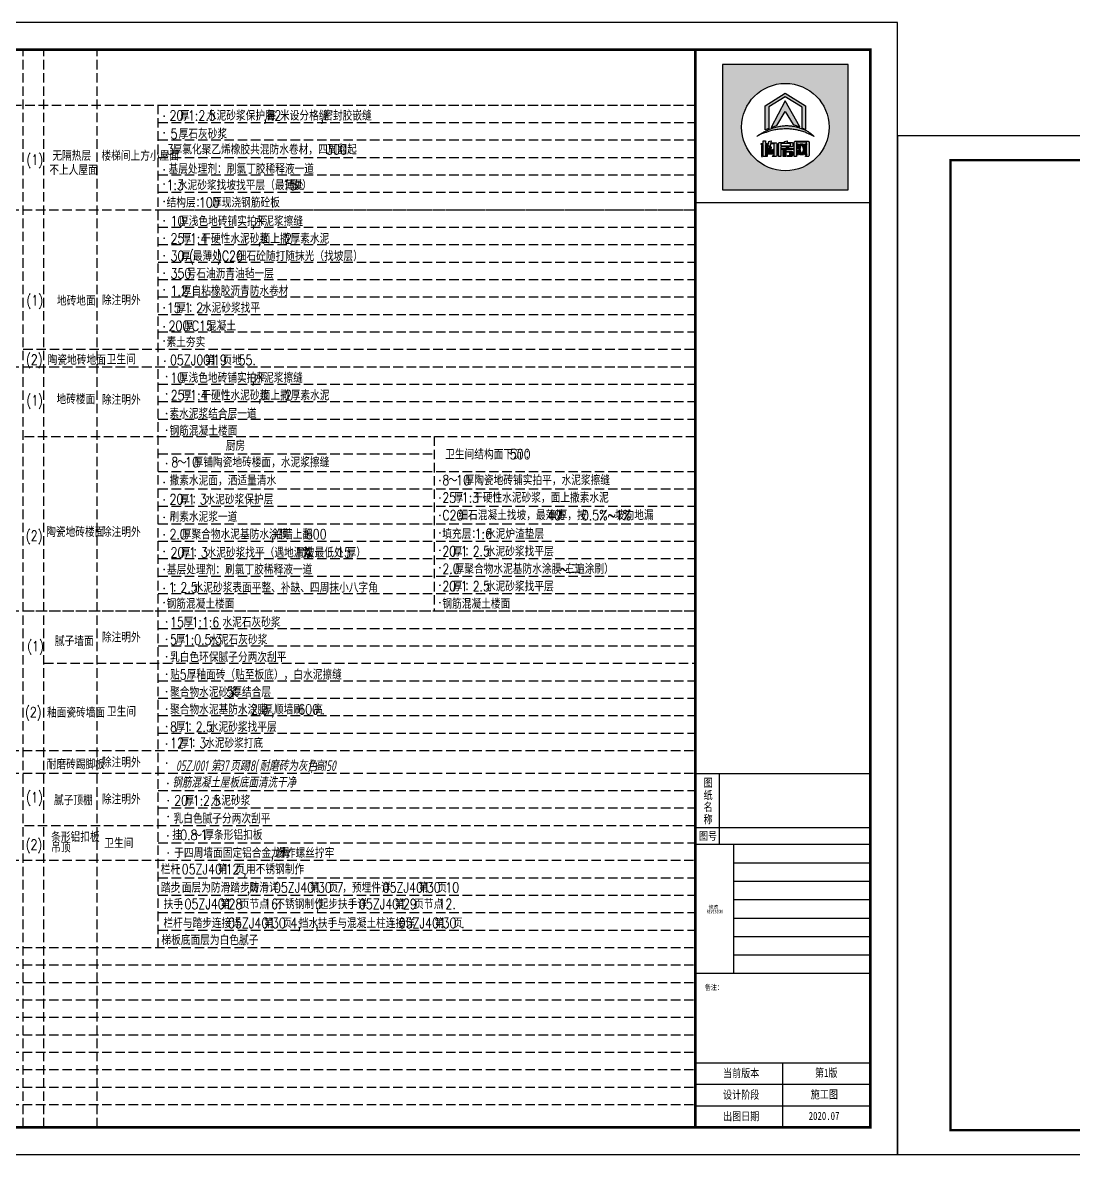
# Model space of a CAD drawing. Header units: millimetres. Extents: x -807114 to 146922, y -468455 to -61603.
# Drawn here: x -401272 to -373469, y -238672 to -208723 of the extents above; entities that cross this region are included whole.
import ezdxf
from ezdxf.enums import TextEntityAlignment as Align

# ---------------------------------------------------------------- set-up
doc = ezdxf.new("R2010")
doc.units = ezdxf.units.MM
doc.header["$LTSCALE"] = 1000
doc.linetypes.add('DASH', pattern=[0.35, 0.25, -0.1])
for name, color, linetype in [('PUB_TEXT', 3, 'Continuous'), ('PUB_TITLE', 4, 'Continuous'), ('标注1', 7, 'Continuous')]:
    doc.layers.add(name, color=color, linetype=linetype)
doc.styles.add('_ST', font='txt.shx', dxfattribs={"width": 0.8, "bigfont": 'hztxt.shx'})
doc.styles.add('TEXT', font='gbeitc.shx', dxfattribs={"width": 0.85, "bigfont": 'hztxt.shx'})
doc.styles.add('ZDBOX', font='simsun.ttc', dxfattribs={"width": 0.7})
doc.styles.add('宋体', font='simsun.ttc', dxfattribs={"width": 0.8})

# ---------------------------------------------------------------- blocks, each defined once
blk = doc.blocks.new('sadasfafa')
h = blk.add_hatch(color=252)
h.dxf.hatch_style = 1
h.paths.add_polyline_path([(1853311, -2488040), (1853311, -2490368), (1855639, -2490368), (1855639, -2488040)])
h.paths.add_polyline_path([(1855286, -2489204, 1), (1853664, -2489204, 1)], flags=16)
edge = h.paths.add_edge_path(flags=0)
edge.add_spline(control_points=[(1853945, -2489376), (1853935, -2489385), (1854022, -2489327), (1854064, -2489324), (1854178, -2489280), (1854273, -2489257), (1854375, -2489242), (1854470, -2489236), (1854555, -2489239), (1854630, -2489250), (1854700, -2489259), (1854781, -2489280), (1854854, -2489303), (1854917, -2489335), (1854967, -2489354), (1854993, -2489368), (1855014, -2489382), (1854982, -2489354), (1854965, -2489332), (1854910, -2489297), (1854854, -2489260), (1854784, -2489234), (1854713, -2489206), (1854640, -2489189), (1854569, -2489179), (1854497, -2489176), (1854414, -2489178), (1854321, -2489198), (1854229, -2489222), (1854147, -2489257), (1854080, -2489292), (1854021, -2489325), (1853977, -2489352), (1853953, -2489369), (1853945, -2489376)], knot_values=[0, 0, 0, 0, 114.670179, 423.637006, 763.89867, 1083.683754, 1343.405239, 1688.07646, 1952.326814, 2113.699055, 2375.693807, 2595.188681, 2872.839541, 3068.155951, 3238.592156, 3348.056762, 3361.095167, 3431.805845, 3527.265261, 3733.200323, 3952.805082, 4160.23278, 4398.128766, 4650.488133, 4837.16968, 5050.428326, 5308.684497, 5588.159898, 5913.430939, 6163.12325, 6398.139207, 6601.625078, 6772.549769, 6871.149972, 6871.149972, 6871.149972, 6871.149972], degree=3, periodic=1)
h.paths.add_polyline_path([(1854530, -2489580), (1854534, -2489580), (1854534, -2489603), (1854618, -2489603), (1854618, -2489621), (1854481, -2489621), (1854481, -2489650), (1854589, -2489650), (1854599, -2489656), (1854606, -2489666), (1854606, -2489733), (1854600, -2489742), (1854590, -2489750), (1854506, -2489750), (1854514, -2489740), (1854518, -2489731), (1854552, -2489731), (1854558, -2489728), (1854560, -2489721), (1854560, -2489675), (1854558, -2489670), (1854553, -2489667), (1854481, -2489667), (1854481, -2489750), (1854436, -2489750), (1854436, -2489626), (1854433, -2489621), (1854406, -2489621), (1854406, -2489603), (1854488, -2489603), (1854488, -2489590)], flags=0)
h.paths.add_polyline_path([(1854486, -2489468), (1854506, -2489461), (1854506, -2489485), (1854510, -2489489), (1854601, -2489489), (1854609, -2489494), (1854615, -2489502), (1854615, -2489556), (1854607, -2489564), (1854599, -2489569), (1854401, -2489569), (1854394, -2489573), (1854394, -2489750), (1854349, -2489750), (1854349, -2489504), (1854355, -2489495), (1854367, -2489489), (1854462, -2489489), (1854462, -2489474)], flags=0)
h.paths.add_polyline_path([(1854394, -2489554), (1854394, -2489512), (1854404, -2489506), (1854562, -2489506), (1854570, -2489513), (1854570, -2489554)], flags=0)
h.paths.add_polyline_path([(1854214, -2489569), (1854203, -2489632), (1854193, -2489683), (1854194, -2489689), (1854218, -2489689), (1854220, -2489683), (1854214, -2489633), (1854254, -2489614), (1854263, -2489686), (1854263, -2489700), (1854255, -2489709), (1854159, -2489709), (1854150, -2489702), (1854148, -2489692), (1854173, -2489569)], flags=0)
h.paths.add_polyline_path([(1854187, -2489466), (1854213, -2489458), (1854207, -2489496), (1854296, -2489496), (1854305, -2489498), (1854312, -2489505), (1854314, -2489513), (1854314, -2489733), (1854310, -2489741), (1854301, -2489750), (1854231, -2489750), (1854238, -2489741), (1854243, -2489730), (1854261, -2489730), (1854268, -2489727), (1854270, -2489720), (1854270, -2489531), (1854270, -2489526), (1854267, -2489521), (1854260, -2489516), (1854202, -2489516), (1854201, -2489534), (1854196, -2489558), (1854150, -2489558), (1854159, -2489535), (1854165, -2489504), (1854167, -2489471)], flags=0)
h.paths.add_polyline_path([(1854140, -2489544), (1854140, -2489750), (1854114, -2489750), (1854114, -2489544)], flags=0)
h.paths.add_polyline_path([(1854056, -2489544), (1854053, -2489750), (1854031, -2489750), (1854031, -2489544)], flags=0)
h.paths.add_polyline_path([(1854107, -2489459), (1854107, -2489508), (1854139, -2489508), (1854139, -2489527), (1854107, -2489527), (1854107, -2489750), (1854062, -2489750), (1854062, -2489527), (1854029, -2489527), (1854029, -2489508), (1854062, -2489508), (1854062, -2489459)], flags=0)
h.paths.add_polyline_path([(1854209, -2489211), (1854471, -2488714), (1854743, -2489200), (1854618, -2489155), (1854470, -2488913), (1854318, -2489172)], flags=0)
h.paths.add_polyline_path([(1854102, -2488808), (1854470, -2488575), (1854848, -2488810), (1854848, -2489247), (1854790, -2489223), (1854790, -2488832), (1854471, -2488643), (1854168, -2488829), (1854168, -2489231), (1854102, -2489257)], flags=0)
h.paths.add_polyline_path([(1854685, -2489750), (1854641, -2489750), (1854641, -2489488), (1854641, -2489484), (1854646, -2489475), (1854656, -2489467), (1854898, -2489467), (1854907, -2489471), (1854916, -2489478), (1854916, -2489731), (1854908, -2489743), (1854902, -2489750), (1854847, -2489750), (1854858, -2489732), (1854866, -2489731), (1854869, -2489724), (1854869, -2489718), (1854867, -2489718), (1854836, -2489718), (1854826, -2489684), (1854814, -2489718), (1854746, -2489718), (1854736, -2489684), (1854722, -2489718), (1854689, -2489718), (1854689, -2489709), (1854691, -2489709), (1854720, -2489621), (1854685, -2489512)], flags=0)
h.paths.add_polyline_path([(1854779, -2489518), (1854809, -2489621), (1854781, -2489709), (1854777, -2489709), (1854750, -2489621), (1854775, -2489518)], flags=0)
h = blk.add_hatch(color=7)
h.dxf.hatch_style = 1
h.paths.add_polyline_path([(1854102, -2489257), (1854168, -2489231), (1854168, -2488829), (1854471, -2488643), (1854790, -2488832), (1854790, -2489223), (1854848, -2489247), (1854848, -2488810), (1854470, -2488575), (1854102, -2488808)])
h = blk.add_hatch(color=7)
h.dxf.hatch_style = 1
h.paths.add_polyline_path([(1854318, -2489172), (1854470, -2488913), (1854618, -2489155), (1854743, -2489200), (1854471, -2488714), (1854209, -2489211)])
h = blk.add_hatch(color=7)
h.dxf.hatch_style = 1
edge = h.paths.add_edge_path()
edge.add_spline(control_points=[(1853945, -2489376), (1853953, -2489369), (1853977, -2489352), (1854021, -2489325), (1854080, -2489292), (1854147, -2489257), (1854229, -2489222), (1854321, -2489198), (1854414, -2489178), (1854497, -2489176), (1854569, -2489179), (1854640, -2489189), (1854713, -2489206), (1854784, -2489234), (1854854, -2489260), (1854910, -2489297), (1854965, -2489332), (1854982, -2489354), (1855014, -2489382), (1854993, -2489368), (1854967, -2489354), (1854917, -2489335), (1854854, -2489303), (1854781, -2489280), (1854700, -2489259), (1854630, -2489250), (1854555, -2489239), (1854470, -2489236), (1854375, -2489242), (1854273, -2489257), (1854178, -2489280), (1854064, -2489324), (1854022, -2489327), (1853935, -2489385), (1853945, -2489376)], knot_values=[0, 0, 0, 0, 98.600203, 269.524894, 473.010766, 708.026723, 957.719033, 1282.990074, 1562.465475, 1820.721647, 2033.980292, 2220.661839, 2473.021206, 2710.917192, 2918.34489, 3137.949649, 3343.884711, 3439.344127, 3510.054805, 3523.09321, 3632.557816, 3802.994021, 3998.310431, 4275.961291, 4495.456165, 4757.450917, 4918.823158, 5183.073513, 5527.744733, 5787.466218, 6107.251302, 6447.512966, 6756.479793, 6871.149972, 6871.149972, 6871.149972, 6871.149972], degree=3, periodic=1)
h = blk.add_hatch(color=7)
h.dxf.hatch_style = 1
h.paths.add_polyline_path([(1854062, -2489459), (1854062, -2489508), (1854029, -2489508), (1854029, -2489527), (1854062, -2489527), (1854062, -2489750), (1854107, -2489750), (1854107, -2489527), (1854139, -2489527), (1854139, -2489508), (1854107, -2489508), (1854107, -2489459)])
h = blk.add_hatch(color=7)
h.dxf.hatch_style = 1
h.paths.add_polyline_path([(1854167, -2489471), (1854165, -2489504), (1854159, -2489535), (1854150, -2489558), (1854196, -2489558), (1854201, -2489534), (1854202, -2489516), (1854260, -2489516), (1854267, -2489521), (1854270, -2489526), (1854270, -2489531), (1854270, -2489720), (1854268, -2489727), (1854261, -2489730), (1854243, -2489730), (1854238, -2489741), (1854231, -2489750), (1854301, -2489750), (1854310, -2489741), (1854314, -2489733), (1854314, -2489513), (1854312, -2489505), (1854305, -2489498), (1854296, -2489496), (1854207, -2489496), (1854213, -2489458), (1854187, -2489466)])
h = blk.add_hatch(color=7)
h.dxf.hatch_style = 1
h.paths.add_polyline_path([(1854462, -2489474), (1854462, -2489489), (1854367, -2489489), (1854355, -2489495), (1854349, -2489504), (1854349, -2489750), (1854394, -2489750), (1854394, -2489573), (1854401, -2489569), (1854599, -2489569), (1854607, -2489564), (1854615, -2489556), (1854615, -2489502), (1854609, -2489494), (1854601, -2489489), (1854510, -2489489), (1854506, -2489485), (1854506, -2489461), (1854486, -2489468)])
h.paths.add_polyline_path([(1854394, -2489554), (1854394, -2489512), (1854404, -2489506), (1854562, -2489506), (1854570, -2489513), (1854570, -2489554)], flags=16)
h = blk.add_hatch(color=7)
h.dxf.hatch_style = 1
h.paths.add_polyline_path([(1854685, -2489512), (1854685, -2489493), (1854693, -2489483), (1854862, -2489483), (1854869, -2489491), (1854869, -2489724), (1854866, -2489731), (1854858, -2489732), (1854847, -2489750), (1854902, -2489750), (1854908, -2489743), (1854916, -2489731), (1854916, -2489478), (1854907, -2489471), (1854898, -2489467), (1854656, -2489467), (1854646, -2489475), (1854641, -2489484), (1854641, -2489488), (1854641, -2489750), (1854685, -2489750)])
h = blk.add_hatch(color=7)
h.dxf.hatch_style = 1
h.paths.add_polyline_path([(1854031, -2489544), (1854031, -2489750), (1854053, -2489750), (1854056, -2489544)])
h = blk.add_hatch(color=7)
h.dxf.hatch_style = 1
h.paths.add_polyline_path([(1854114, -2489544), (1854114, -2489750), (1854140, -2489750), (1854140, -2489544)])
h = blk.add_hatch(color=7)
h.dxf.hatch_style = 1
h.paths.add_polyline_path([(1854173, -2489569), (1854148, -2489692), (1854150, -2489702), (1854159, -2489709), (1854255, -2489709), (1854263, -2489700), (1854263, -2489686), (1854254, -2489614), (1854214, -2489633), (1854220, -2489683), (1854218, -2489689), (1854194, -2489689), (1854193, -2489683), (1854203, -2489632), (1854214, -2489569)])
h = blk.add_hatch(color=7)
h.dxf.hatch_style = 1
h.paths.add_polyline_path([(1854488, -2489590), (1854488, -2489603), (1854406, -2489603), (1854406, -2489621), (1854433, -2489621), (1854436, -2489626), (1854436, -2489750), (1854481, -2489750), (1854481, -2489667), (1854553, -2489667), (1854558, -2489670), (1854560, -2489675), (1854560, -2489721), (1854558, -2489728), (1854552, -2489731), (1854518, -2489731), (1854514, -2489740), (1854506, -2489750), (1854590, -2489750), (1854600, -2489742), (1854606, -2489733), (1854606, -2489666), (1854599, -2489656), (1854589, -2489650), (1854481, -2489650), (1854481, -2489621), (1854618, -2489621), (1854618, -2489603), (1854534, -2489603), (1854534, -2489580), (1854530, -2489580)])
h = blk.add_hatch(color=7)
h.dxf.hatch_style = 1
h.paths.add_polyline_path([(1854866, -2489709), (1854840, -2489621), (1854866, -2489512), (1854836, -2489512), (1854824, -2489558), (1854808, -2489512), (1854745, -2489512), (1854734, -2489557), (1854719, -2489512), (1854689, -2489512), (1854720, -2489621), (1854691, -2489709), (1854689, -2489709), (1854689, -2489710), (1854689, -2489718), (1854722, -2489718), (1854736, -2489684), (1854746, -2489718), (1854814, -2489718), (1854826, -2489684), (1854836, -2489718), (1854867, -2489718), (1854867, -2489709)])
h.paths.add_polyline_path([(1854779, -2489518), (1854809, -2489621), (1854781, -2489709), (1854777, -2489709), (1854750, -2489621), (1854775, -2489518)], flags=16)
for points in [[(1855639, -2488040), (1853311, -2488040), (1853311, -2490368), (1855639, -2490368)], [(1854102, -2489257), (1854102, -2488808), (1854470, -2488575), (1854848, -2488810), (1854848, -2489247), (1854790, -2489223), (1854790, -2488832), (1854471, -2488643), (1854168, -2488829), (1854168, -2489231)], [(1854209, -2489211), (1854318, -2489172), (1854470, -2488913), (1854618, -2489155), (1854743, -2489200), (1854471, -2488714)], [(1854062, -2489459), (1854107, -2489459), (1854107, -2489508), (1854139, -2489508), (1854139, -2489527), (1854107, -2489527), (1854107, -2489750), (1854062, -2489750), (1854062, -2489527), (1854029, -2489527), (1854029, -2489508), (1854062, -2489508)], [(1854462, -2489474), (1854486, -2489468), (1854506, -2489461), (1854506, -2489485), (1854510, -2489489), (1854601, -2489489), (1854609, -2489494), (1854615, -2489502), (1854615, -2489556), (1854607, -2489564), (1854599, -2489569), (1854401, -2489569), (1854394, -2489573), (1854394, -2489750), (1854349, -2489750), (1854349, -2489504), (1854355, -2489495), (1854367, -2489489), (1854462, -2489489)], [(1854641, -2489750), (1854641, -2489488), (1854641, -2489484), (1854646, -2489475), (1854656, -2489467), (1854898, -2489467), (1854907, -2489471), (1854916, -2489478), (1854916, -2489731), (1854908, -2489743), (1854902, -2489750), (1854847, -2489750), (1854858, -2489732), (1854866, -2489731), (1854869, -2489724), (1854869, -2489491), (1854862, -2489483), (1854693, -2489483), (1854685, -2489493), (1854685, -2489750)], [(1854056, -2489544), (1854031, -2489544), (1854031, -2489750), (1854053, -2489750)], [(1854114, -2489544), (1854140, -2489544), (1854140, -2489750), (1854114, -2489750)], [(1854394, -2489554), (1854570, -2489554), (1854570, -2489513), (1854562, -2489506), (1854404, -2489506), (1854394, -2489512)], [(1854488, -2489590), (1854530, -2489580), (1854534, -2489580), (1854534, -2489603), (1854618, -2489603), (1854618, -2489621), (1854481, -2489621), (1854481, -2489650), (1854589, -2489650), (1854599, -2489656), (1854606, -2489666), (1854606, -2489733), (1854600, -2489742), (1854590, -2489750), (1854506, -2489750), (1854514, -2489740), (1854518, -2489731), (1854552, -2489731), (1854558, -2489728), (1854560, -2489721), (1854560, -2489675), (1854558, -2489670), (1854553, -2489667), (1854481, -2489667), (1854481, -2489750), (1854436, -2489750), (1854436, -2489626), (1854433, -2489621), (1854406, -2489621), (1854406, -2489603), (1854488, -2489603)], [(1854775, -2489518), (1854779, -2489518), (1854809, -2489621), (1854781, -2489709), (1854777, -2489709), (1854750, -2489621)]]:
    blk.add_lwpolyline(points, close=True)
for points in [[(1854167, -2489471), (1854187, -2489466), (1854213, -2489458), (1854207, -2489496), (1854296, -2489496), (1854305, -2489498), (1854312, -2489505), (1854314, -2489513), (1854314, -2489733), (1854310, -2489741), (1854301, -2489750), (1854231, -2489750), (1854238, -2489741), (1854243, -2489730), (1854261, -2489730), (1854268, -2489727), (1854270, -2489720), (1854270, -2489531), (1854270, -2489526), (1854267, -2489521), (1854260, -2489516), (1854202, -2489516), (1854201, -2489534), (1854196, -2489558), (1854150, -2489558), (1854150, -2489558), (1854159, -2489535), (1854165, -2489504), (1854167, -2489471)], [(1854173, -2489569), (1854214, -2489569), (1854203, -2489632), (1854193, -2489683), (1854194, -2489689), (1854218, -2489689), (1854220, -2489683), (1854214, -2489633), (1854254, -2489614), (1854263, -2489686), (1854263, -2489700), (1854255, -2489709), (1854159, -2489709), (1854150, -2489702), (1854148, -2489692), (1854173, -2489569)], [(1854866, -2489709), (1854866, -2489709), (1854867, -2489709), (1854867, -2489718), (1854836, -2489718), (1854826, -2489684), (1854814, -2489718), (1854746, -2489718), (1854736, -2489684), (1854722, -2489718), (1854689, -2489718), (1854689, -2489710), (1854689, -2489709), (1854691, -2489709), (1854720, -2489621), (1854689, -2489512)]]:
    blk.add_lwpolyline(points)
at = {"color": 7}
blk.add_lwpolyline([(1854689, -2489512), (1854719, -2489512), (1854734, -2489557), (1854745, -2489512), (1854808, -2489512), (1854824, -2489558), (1854836, -2489512), (1854866, -2489512), (1854840, -2489621), (1854866, -2489709)], dxfattribs=at)
blk.add_circle((1854475, -2489204), 811)
at = {"start_tangent": (-0.74079, -0.671736), "end_tangent": (-0.74079, -0.671736)}
blk.add_spline([(1853945, -2489376), (1853977, -2489357), (1854071, -2489318), (1854178, -2489282), (1854280, -2489257), (1854365, -2489245), (1854479, -2489238), (1854566, -2489241), (1854619, -2489248), (1854704, -2489261), (1854775, -2489279), (1854861, -2489308), (1854920, -2489335), (1854972, -2489357), (1855003, -2489375), (1855007, -2489377), (1854990, -2489361), (1854968, -2489339), (1854913, -2489299), (1854851, -2489261), (1854787, -2489235), (1854714, -2489208), (1854633, -2489189), (1854572, -2489180), (1854501, -2489177), (1854416, -2489181), (1854326, -2489198), (1854222, -2489227), (1854146, -2489259), (1854077, -2489294), (1854019, -2489327), (1853971, -2489357), (1853945, -2489376)], degree=3, dxfattribs=at)

msp = doc.modelspace()

# ---------------------------------------------------------------- linework, layer by layer
for p, q in [((-382832.3, -230471.8), (-382832.3, -228599.9)), ((-383474.1, -230026.1), (-378839, -230026.1))]:
    msp.add_line(p, q)
at = {"const_width": 21.9}
for points in [[(-397538.2, -211198.1, 1), (-397515.9, -211198.1, 1)], [(-397538.2, -211641.2, 1), (-397515.9, -211641.2, 1)], [(-397538.2, -212114.8, 1), (-397515.9, -212114.8, 1)], [(-397538.2, -212618.6, 1), (-397515.9, -212618.6, 1)], [(-397538.2, -212993.1, 1), (-397515.9, -212993.1, 1)], [(-397538.2, -213454.7, 1), (-397515.9, -213454.7, 1)], [(-397538.2, -213967.9, 1), (-397515.9, -213967.9, 1)], [(-397538.2, -214429.5, 1), (-397515.9, -214429.5, 1)], [(-397538.2, -214891.2, 1), (-397515.9, -214891.2, 1)], [(-397538.2, -215352.8, 1), (-397515.9, -215352.8, 1)], [(-397538.2, -215795.9, 1), (-397515.9, -215795.9, 1)], [(-397538.2, -216269.5, 1), (-397515.9, -216269.5, 1)], [(-397538.2, -216773.3, 1), (-397515.9, -216773.3, 1)], [(-397538.2, -217147.8, 1), (-397515.9, -217147.8, 1)], [(-397517.6, -217682.5, 1), (-397495.3, -217682.5, 1)], [(-397472.6, -218088.2, 1), (-397450.2, -218088.2, 1)], [(-397472.6, -218548.4, 1), (-397450.2, -218548.4, 1)], [(-397472.6, -219069.6, 1), (-397450.2, -219069.6, 1)], [(-397472.6, -219509.3, 1), (-397450.2, -219509.3, 1)], [(-397472.6, -220391.8, 1), (-397450.2, -220391.8, 1)], [(-397538.2, -220892.4, 1), (-397515.9, -220892.4, 1)], [(-390240.7, -220840.8, 1), (-390218.3, -220840.8, 1)], [(-390240.7, -221302.5, 1), (-390218.3, -221302.5, 1)], [(-397538.2, -221354, 1), (-397515.9, -221354, 1)], [(-397538.2, -221815.6, 1), (-397515.9, -221815.6, 1)], [(-390240.7, -221764.1, 1), (-390218.3, -221764.1, 1)], [(-390240.7, -222225.7, 1), (-390218.3, -222225.7, 1)], [(-397538.2, -222277.3, 1), (-397515.9, -222277.3, 1)], [(-397538.2, -222720.4, 1), (-397515.9, -222720.4, 1)], [(-390240.7, -222687.4, 1), (-390218.3, -222687.4, 1)], [(-397538.2, -223193.9, 1), (-397515.9, -223193.9, 1)], [(-390240.7, -223149, 1), (-390218.3, -223149, 1)], [(-397538.2, -223697.8, 1), (-397515.9, -223697.8, 1)], [(-390240.7, -223610.6, 1), (-390218.3, -223610.6, 1)], [(-397538.2, -224072.3, 1), (-397515.9, -224072.3, 1)], [(-390240.7, -224072.3, 1), (-390218.3, -224072.3, 1)], [(-397472.6, -224581.3, 1), (-397450.2, -224581.3, 1)], [(-397472.6, -225043, 1), (-397450.2, -225043, 1)], [(-397472.6, -225504.6, 1), (-397450.2, -225504.6, 1)], [(-397472.6, -225966.2, 1), (-397450.2, -225966.2, 1)], [(-397472.6, -226427.9, 1), (-397450.2, -226427.9, 1)], [(-397472.6, -226889.5, 1), (-397450.2, -226889.5, 1)], [(-397472.6, -227351.1, 1), (-397450.2, -227351.1, 1)], [(-397472.6, -227812.8, 1), (-397450.2, -227812.8, 1)], [(-397471.4, -228316, 1), (-397449, -228316, 1)], [(-397430.5, -229312.2, 1), (-397408.2, -229312.2, 1)], [(-397430.5, -229733.1, 1), (-397408.2, -229733.1, 1)], [(-397441, -230242.8, 1), (-397418.6, -230242.8, 1)], [(-397430.5, -230697.1, 1), (-397408.2, -230697.1, 1)]]:
    msp.add_lwpolyline(points, format="xyb", close=True, dxfattribs=at)
at = {"const_width": 35.7}
for points in [[(-383474.1, -213486.8), (-378839, -213486.8)], [(-383474.1, -228599.9), (-378839, -228599.9)], [(-383474.1, -230471.8), (-378839, -230471.8)], [(-383474.1, -233878.9), (-378839, -233878.9)]]:
    msp.add_lwpolyline(points, dxfattribs=at)
at = {"layer": 'PUB_TEXT', "color": 0, "const_width": 21.9}
msp.add_lwpolyline([(-397441, -228858, 1), (-397418.6, -228858, 1)], format="xyb", close=True, dxfattribs=at)
at = {"layer": 'PUB_TITLE'}
for p, q in [((-383474.1, -236247.7), (-378839, -236247.7)), ((-381156.6, -237959.1), (-381156.6, -236247.7)), ((-383474.1, -236818.2), (-378839, -236818.2)), ((-383474.1, -237388.7), (-378839, -237388.7))]:
    msp.add_line(p, q, dxfattribs=at)
for points in [[(-420483.1, -238672.2), (-378126, -238672.2), (-378126, -208722.8), (-420483.1, -208722.8)], [(-418920.4, -237959.1), (-378839, -237959.1), (-378839, -209435.8), (-418920.4, -209435.8)], [(-378126, -238672.2), (-340004.6, -238672.2), (-340004.6, -211717.7), (-378126, -211717.7)], [(-376719.6, -238030.5), (-340646.3, -238030.5), (-340646.3, -212359.5), (-376719.6, -212359.5)]]:
    msp.add_lwpolyline(points, close=True, dxfattribs=at)
for points, const_width in [([(-418920.4, -237959.1), (-378839, -237959.1), (-378839, -209435.8), (-418920.4, -209435.8)], 71.3), ([(-376719.6, -238030.5), (-340646.3, -238030.5), (-340646.3, -212359.5), (-376719.6, -212359.5)], 64.2)]:
    msp.add_lwpolyline(points, close=True, dxfattribs=dict(at, const_width=const_width))
at = {"layer": 'PUB_TITLE', "const_width": 71.3}
msp.add_lwpolyline([(-383474.1, -237959.1), (-383474.1, -209435.8)], dxfattribs=at)
at = {"layer": 'PUB_TITLE'}
msp.add_lwpolyline([(-383474.1, -233878.9), (-378839, -233878.9)], dxfattribs=at)
for points in [[(-382465.6, -230471.8), (-382465.6, -230471.8), (-382465.6, -233857.5), (-382465.6, -233857.5)], [(-382465.6, -230958.5), (-382465.6, -230958.5), (-379764.4, -230958.5), (-378839, -230958.5)], [(-382465.6, -231445.2), (-382465.6, -231445.2), (-379764.4, -231445.2), (-378839, -231445.2)], [(-382465.6, -231932), (-382465.6, -231932), (-379764.4, -231932), (-378839, -231932)], [(-382465.6, -232418.7), (-382465.6, -232418.7), (-379764.4, -232418.7), (-378839, -232418.7)], [(-382465.6, -232905.4), (-382465.6, -232905.4), (-379764.4, -232905.4), (-378839, -232905.4)], [(-382465.6, -233392.1), (-382465.6, -233392.1), (-379764.4, -233392.1), (-378839, -233392.1)]]:
    msp.add_open_spline(points, degree=3, dxfattribs=at)
at = {"layer": '标注1', "color": 251, "linetype": 'DASH'}
for p, q in [((-401256, -237959.1), (-401256, -209435.8)), ((-400709.3, -237959.1), (-400709.3, -209435.8)), ((-399295.3, -237959.1), (-399295.3, -209435.8)), ((-418700.4, -210903.6), (-383474.1, -210903.6)), ((-418700.4, -210903.6), (-383474.1, -210903.6)), ((-418700.4, -210903.6), (-388077.3, -210903.6)), ((-418700.4, -210903.6), (-388077.3, -210903.6)), ((-418700.4, -210903.6), (-388077.3, -210903.6)), ((-418700.4, -210903.6), (-383474.1, -210903.6)), ((-418700.4, -210903.6), (-383474.1, -210903.6)), ((-397681.3, -210903.6), (-383474.1, -210903.6)), ((-397681.3, -233197.3), (-397681.3, -210903.6)), ((-397681.3, -210903.6), (-383474.1, -210903.6)), ((-397681.3, -211365.2), (-383474.1, -211365.2)), ((-397681.3, -211826.9), (-383474.1, -211826.9)), ((-397681.3, -212288.5), (-383474.1, -212288.5)), ((-397681.3, -212750.1), (-383474.1, -212750.1)), ((-397681.3, -213211.8), (-383474.1, -213211.8)), ((-401968.5, -213673.4), (-383474.1, -213673.4)), ((-397681.3, -213673.4), (-383474.1, -213673.4)), ((-397681.3, -213673.4), (-383474.1, -213673.4)), ((-397681.3, -214135), (-383474.1, -214135)), ((-397681.3, -214596.7), (-383474.1, -214596.7)), ((-397681.3, -215058.3), (-383474.1, -215058.3)), ((-397681.3, -215519.9), (-383474.1, -215519.9)), ((-397681.3, -215981.6), (-383474.1, -215981.6)), ((-397681.3, -216443.2), (-383474.1, -216443.2)), ((-397681.3, -216904.8), (-383474.1, -216904.8)), ((-401256, -217366.5), (-383474.1, -217366.5)), ((-401968.5, -217828.1), (-383474.1, -217828.1)), ((-401256, -217828.1), (-383474.1, -217828.1)), ((-397681.3, -218289.7), (-383474.1, -218289.7)), ((-397681.3, -218751.3), (-383474.1, -218751.3)), ((-397681.3, -219213), (-383474.1, -219213)), ((-401220.2, -219674.6), (-383474.1, -219674.6)), ((-390385.9, -219674.6), (-390385.9, -224290.9)), ((-397681.3, -220136.2), (-390385.9, -220136.2)), ((-397681.3, -220136.2), (-390385.9, -220136.2)), ((-397681.3, -220597.9), (-383474.1, -220597.9)), ((-397681.3, -221059.5), (-383474.1, -221059.5)), ((-397681.3, -221521.1), (-383474.1, -221521.1)), ((-397681.3, -221982.8), (-383474.1, -221982.8)), ((-397681.3, -222444.4), (-383474.1, -222444.4)), ((-397681.3, -222906), (-383474.1, -222906)), ((-397681.3, -223367.7), (-383474.1, -223367.7)), ((-397681.3, -223829.3), (-383474.1, -223829.3)), ((-401968.5, -224290.9), (-383474.1, -224290.9)), ((-401968.5, -224290.9), (-383474.1, -224290.9)), ((-401220.2, -224290.9), (-383474.1, -224290.9)), ((-401220.2, -224290.9), (-383474.1, -224290.9)), ((-401220.2, -224290.9), (-383474.1, -224290.9)), ((-401220.2, -224290.9), (-383474.1, -224290.9)), ((-397681.3, -224752.6), (-383474.1, -224752.6)), ((-397681.3, -225214.2), (-383474.1, -225214.2)), ((-400709.3, -225675.8), (-383474.1, -225675.8)), ((-397681.3, -226137.4), (-383474.1, -226137.4)), ((-397681.3, -226599.1), (-383474.1, -226599.1)), ((-397681.3, -227060.7), (-383474.1, -227060.7)), ((-397681.3, -227522.3), (-383474.1, -227522.3)), ((-401968.5, -227984), (-383474.1, -227984)), ((-401968.5, -228581), (-383474.1, -228581)), ((-397681.3, -229042.6), (-383474.1, -229042.6)), ((-397681.3, -229504.3), (-383474.1, -229504.3)), ((-401220.2, -229965.9), (-383474.1, -229965.9)), ((-397681.3, -230427.5), (-383474.1, -230427.5)), ((-401968.5, -230889.1), (-383474.1, -230889.1)), ((-397681.3, -231350.8), (-383474.1, -231350.8)), ((-397681.3, -231812.4), (-383474.1, -231812.4)), ((-397681.3, -232274), (-383474.1, -232274)), ((-397681.3, -232735.7), (-383474.1, -232735.7)), ((-401968.5, -233197.3), (-383474.1, -233197.3)), ((-401968.5, -233658.9), (-383474.1, -233658.9)), ((-401968.5, -234120.6), (-383474.1, -234120.6)), ((-401968.5, -234582.2), (-383474.1, -234582.2)), ((-401968.5, -235043.8), (-383474.1, -235043.8)), ((-401968.5, -235505.5), (-383474.1, -235505.5)), ((-401968.5, -235967.1), (-383474.1, -235967.1)), ((-401968.5, -236428.7), (-383474.1, -236428.7)), ((-401968.5, -236890.4), (-383474.1, -236890.4)), ((-401968.5, -237352), (-383474.1, -237352))]:
    msp.add_line(p, q, dxfattribs=at)

# ---------------------------------------------------------------- block references
at = {"xscale": 1.4256, "yscale": 1.4256, "zscale": 1.4256}
msp.add_blockref('sadasfafa', (-3024829.7, 3337122), dxfattribs=at)

# ---------------------------------------------------------------- texts
at = {"width": 0.8}
for s, height, style, p in [('20', 267.28, '_ST', (-397384.7, -211315.4)), ('厚', 267.3, '_ST', (-397110.3, -211315.4)), ('1:2.5', 267.28, '_ST', (-396896.5, -211315.4)), ('水泥砂浆保护层', 267.28, '_ST', (-396397.6, -211315.4)), ('每', 267.3, '_ST', (-394825.9, -211315.4)), ('2', 267.3, '_ST', (-394612.1, -211315.4)), ('米设分格缝', 267.28, '_ST', (-394462.4, -211315.4)), ('密封胶嵌缝', 267.28, '_ST', (-393318.5, -211315.4)), (',', 267.3, '_ST', (-394900.8, -211315.4)), (',', 267.3, '_ST', (-393393.3, -211315.4)), ('5', 267.3, '_ST', (-397358.2, -211800.1)), ('厚石灰砂浆', 267.28, '_ST', (-397144.4, -211800.1)), ('3', 267.3, '_ST', (-397454.2, -212212)), ('厚氯化聚乙烯橡胶共混防水卷材，四周翻起', 267.28, '_ST', (-397304.5, -212212)), ('300', 267.28, '_ST', (-393241.8, -212212)), ('(1)', 267.28, '_ST', (-401169.1, -212482.8)), ('无隔热层', 267.28, '_ST', (-400485.8, -212378.4)), ('楼梯间上方小屋面', 267.28, '_ST', (-399186.5, -212378.4)), ('不上人屋面', 267.28, '_ST', (-400567.1, -212754.9)), ('基层处理剂：刷氯丁胶稀释液一道', 267.28, '_ST', (-397411.2, -212724.9)), ('1:3', 267.28, '_ST', (-397463.8, -213154.3)), ('水泥砂浆找坡找平层（最薄处', 267.28, '_ST', (-397164.5, -213154.3)), ('15', 267.28, '_ST', (-394384.7, -213154.3)), ('厚）', 267.28, '_ST', (-394135.3, -213154.3)), ('结构层：', 267.28, '_ST', (-397463.8, -213615.9)), ('100', 267.28, '_ST', (-396608.5, -213615.9)), ('厚现浇钢筋砼板', 267.28, '_ST', (-396259.3, -213615.9)), ('厚浅色地砖铺实拍平', 267.28, '_ST', (-397133.7, -214108.3)), ('水泥浆擦缝', 267.28, '_ST', (-395134.5, -214108.3)), ('10', 267.28, '_ST', (-397358.2, -214108.3)), (',', 267.3, '_ST', (-395209.3, -214108.3)), ('25', 267.28, '_ST', (-397358.2, -214569.9)), ('厚', 267.3, '_ST', (-397058.9, -214569.9)), ('1:4', 267.28, '_ST', (-396845.1, -214569.9)), ('干硬性水泥砂浆', 267.28, '_ST', (-396545.7, -214569.9)), ('面上撒', 267.28, '_ST', (-394974.1, -214569.9)), ('2', 267.3, '_ST', (-394332.6, -214569.9)), ('厚素水泥', 267.28, '_ST', (-394183, -214569.9)), ('(', 267.3, '_ST', (-396870, -215031.5)), ('最薄处', 267.28, '_ST', (-396770.2, -215031.5)), (')C20', 267.28, '_ST', (-396128.8, -215031.5)), ('细石砼随打随抹光（找坡层）', 267.28, '_ST', (-395604.9, -215031.5)), (',', 267.3, '_ST', (-395048.9, -214569.9)), ('30', 267.28, '_ST', (-397358.2, -215031.5)), ('厚', 267.3, '_ST', (-397083.8, -215031.5)), ('350', 267.28, '_ST', (-397358.2, -215493.2)), ('号石油沥青油毡一层', 267.28, '_ST', (-396934.2, -215493.2)), ('(1)', 267.28, '_ST', (-401169.1, -216206.4)), ('地砖地面', 267.28, '_ST', (-400366.1, -216215.4)), ('除注明外', 267.28, '_ST', (-399174.4, -216199.8)), ('1.2', 267.28, '_ST', (-397358.2, -215954.8)), ('厚自粘橡胶沥青防水卷材', 267.28, '_ST', (-397058.9, -215954.8)), ('15', 267.28, '_ST', (-397454.2, -216402.5)), ('厚', 267.3, '_ST', (-397204.7, -216402.5)), ('1', 267.3, '_ST', (-396990.9, -216402.5)), ('：', 267.3, '_ST', (-396891.1, -216402.5)), ('2', 267.3, '_ST', (-396677.3, -216402.5)), ('水泥砂浆找平', 267.28, '_ST', (-396527.6, -216402.5)), ('200', 267.28, '_ST', (-397411.2, -216879.6)), ('厚', 267.3, '_ST', (-397010.5, -216879.6)), ('C15', 267.28, '_ST', (-396795.8, -216879.6)), ('混凝土', 267.28, '_ST', (-396395.1, -216879.6)), ('素土夯实', 267.28, '_ST', (-397463.8, -217308.9)), ('(2)', 267.28, '_ST', (-401184, -217774.3)), ('陶瓷地砖地面', 267.28, '_ST', (-400608.9, -217780.3)), ('卫生间', 267.28, '_ST', (-399048, -217764.3)), ('05ZJ001', 267.28, '_ST', (-397372.7, -217785.2)), ('第', 267.3, '_ST', (-396449.7, -217785.2)), ('19', 267.28, '_ST', (-396235.9, -217785.2)), ('页地', 267.28, '_ST', (-395986.5, -217785.2)), ('55.', 267.28, '_ST', (-395558.8, -217785.2)), ('10', 267.28, '_ST', (-397363.8, -218253.6)), ('厚浅色地砖铺实拍平', 267.28, '_ST', (-397139.2, -218253.6)), ('水泥浆擦缝', 267.28, '_ST', (-395140, -218253.6)), (',', 267.3, '_ST', (-395214.8, -218253.6)), ('(1)', 267.28, '_ST', (-401171.5, -218851.2)), ('地砖楼面', 267.28, '_ST', (-400375.6, -218820.2)), ('除注明外', 267.28, '_ST', (-399174.4, -218836.8)), ('25', 267.28, '_ST', (-397354.6, -218716.8)), ('厚', 267.3, '_ST', (-397055.2, -218716.8)), ('1:4', 267.28, '_ST', (-396841.4, -218716.8)), ('干硬性水泥砂浆', 267.28, '_ST', (-396542, -218716.8)), ('面上撒', 267.28, '_ST', (-394970.4, -218716.8)), ('2', 267.3, '_ST', (-394328.9, -218716.8)), ('厚素水泥', 267.28, '_ST', (-394179.3, -218716.8)), ('素水泥浆结合层一道', 267.28, '_ST', (-397388.5, -219202.6)), (',', 267.3, '_ST', (-395045.3, -218716.8)), ('钢筋混凝土楼面', 267.28, '_ST', (-397385.4, -219654.9)), ('厨房', 267.28, '_ST', (-395896.3, -220051.6)), ('卫生间结构面下沉', 267.28, '_ST', (-390090.8, -220279)), ('500', 267.28, '_ST', (-388380.3, -220279)), ('：', 267.3, '_ST', (-387981.1, -220279)), ('8', 267.3, '_ST', (-397336.2, -220489.9)), ('～', 267.3, '_ST', (-397186.5, -220489.9)), ('10', 267.28, '_ST', (-396972.7, -220489.9)), ('厚铺陶瓷地砖楼面，水泥浆擦缝', 267.28, '_ST', (-396748.1, -220489.9)), ('撒素水泥面，洒适量清水', 267.28, '_ST', (-397384.7, -220971.7)), ('8', 267.3, '_ST', (-390166.3, -220964.1)), ('10', 267.28, '_ST', (-389802.8, -220964.1)), ('厚陶瓷地砖铺实拍平，水泥浆擦缝', 267.28, '_ST', (-389578.3, -220964.1)), ('～', 267.3, '_ST', (-390016.6, -220964.1)), ('20', 267.28, '_ST', (-397384.7, -221471.2)), ('厚', 267.3, '_ST', (-397110.3, -221471.2)), ('1', 267.3, '_ST', (-396896.5, -221471.2)), ('：', 267.3, '_ST', (-396796.7, -221471.2)), ('3', 267.3, '_ST', (-396582.9, -221471.2)), ('水泥砂浆保护层', 267.28, '_ST', (-396433.2, -221471.2)), ('25', 267.28, '_ST', (-390166.3, -221425.7)), ('厚', 267.3, '_ST', (-389866.9, -221425.7)), ('1:3', 267.28, '_ST', (-389653.1, -221425.7)), ('干硬性水泥砂浆，面上撒素水泥', 267.28, '_ST', (-389353.7, -221425.7)), ('C20', 267.28, '_ST', (-390166.3, -221889.5)), ('细石混凝土找坡，最薄处', 267.28, '_ST', (-389742.2, -221889.5)), ('40', 267.28, '_ST', (-387390.1, -221889.5)), ('厚，按', 267.28, '_ST', (-387115.7, -221889.5)), ('0.5%~1%', 267.28, '_ST', (-386474.2, -221889.5)), ('坡向地漏', 267.28, '_ST', (-385601.1, -221889.5)), ('刷素水泥浆一道', 267.28, '_ST', (-397384.7, -221932.9)), ('(2)', 267.28, '_ST', (-401186.3, -222434.2)), ('陶瓷地砖楼面', 267.28, '_ST', (-400647.7, -222332.5)), ('除注明外', 267.28, '_ST', (-399174.4, -222335.8)), ('2.0', 267.28, '_ST', (-397384.7, -222394.5)), ('厚聚合物水泥基防水涂膜', 267.28, '_ST', (-397060.4, -222394.5)), ('沿墙上翻', 267.28, '_ST', (-394633.5, -222394.5)), ('600', 267.28, '_ST', (-393778.2, -222394.5)), ('填充层：', 267.28, '_ST', (-390166.3, -222386.9)), ('1:6', 267.28, '_ST', (-389311, -222386.9)), ('水泥炉渣垫层', 267.28, '_ST', (-389011.6, -222386.9)), (',', 267.3, '_ST', (-394708.3, -222394.5)), ('20', 267.28, '_ST', (-397358.2, -222879.3)), ('厚', 267.3, '_ST', (-397083.8, -222879.3)), ('1', 267.3, '_ST', (-396870, -222879.3)), ('：', 267.3, '_ST', (-396770.2, -222879.3)), ('3', 267.3, '_ST', (-396556.4, -222879.3)), ('水泥砂浆找平（遇地漏找', 267.28, '_ST', (-396406.7, -222879.3)), ('1%', 267.28, '_ST', (-394054.7, -222879.3)), ('坡最低处', 267.28, '_ST', (-393805.2, -222879.3)), ('15', 267.28, '_ST', (-392949.9, -222879.3)), ('厚）', 267.28, '_ST', (-392700.4, -222879.3)), ('20', 267.28, '_ST', (-390166.3, -222848.5)), ('厚', 267.3, '_ST', (-389891.9, -222848.5)), ('1', 267.3, '_ST', (-389678, -222848.5)), ('：', 267.3, '_ST', (-389578.3, -222848.5)), ('2.5', 267.28, '_ST', (-389364.4, -222848.5)), ('水泥砂浆找平层', 267.28, '_ST', (-389015.2, -222848.5)), ('基层处理剂：刷氯丁胶稀释液一道', 267.28, '_ST', (-397454.2, -223326.9)), ('2.0', 267.28, '_ST', (-390166.3, -223310.2)), ('厚聚合物水泥基防水涂膜（二', 267.28, '_ST', (-389842, -223310.2)), ('三遍涂刷）', 267.28, '_ST', (-386912.6, -223310.2)), ('~', 267.3, '_ST', (-387062.3, -223310.2)), ('1', 267.3, '_ST', (-397411.2, -223804.1)), ('：', 267.3, '_ST', (-397311.4, -223804.1)), ('2.5', 267.28, '_ST', (-397097.6, -223804.1)), ('水泥砂浆表面平整、补缺、四周抹小八字角', 267.28, '_ST', (-396748.3, -223804.1)), ('20', 267.28, '_ST', (-390166.3, -223771.8)), ('厚', 267.3, '_ST', (-389891.9, -223771.8)), ('1', 267.3, '_ST', (-389678, -223771.8)), ('：', 267.3, '_ST', (-389578.3, -223771.8)), ('2.5', 267.28, '_ST', (-389364.4, -223771.8)), ('水泥砂浆找平层', 267.28, '_ST', (-389015.2, -223771.8)), ('钢筋混凝土楼面', 267.28, '_ST', (-397463.8, -224233.4)), ('钢筋混凝土楼面', 267.28, '_ST', (-390166.3, -224233.4)), ('15', 267.28, '_ST', (-397371.2, -224722.6)), ('厚', 267.3, '_ST', (-397014.9, -224722.6)), ('1:1:6', 267.28, '_ST', (-396801, -224722.6)), ('水泥石灰砂浆', 267.28, '_ST', (-395985.8, -224722.6)), ('除注明外', 267.28, '_ST', (-399174.4, -225123.6)), ('5', 267.3, '_ST', (-397371.2, -225184.3)), ('厚', 267.3, '_ST', (-397221.6, -225184.3)), ('1:0.5:3', 267.28, '_ST', (-397007.7, -225184.3)), ('水泥石灰砂浆', 267.28, '_ST', (-396334.2, -225184.3)), ('(1)', 267.28, '_ST', (-401149.3, -225358.4)), ('腻子墙面', 267.28, '_ST', (-400418.1, -225221.9)), ('乳白色环保腻子分两次刮平', 267.28, '_ST', (-397371.2, -225645.9)), ('贴5厚釉面砖（贴至板底），白水泥擦缝', 267.28, '_ST', (-397371.2, -226107.5)), ('聚合物水泥砂浆', 267.28, '_ST', (-397371.2, -226569.2)), ('5', 267.3, '_ST', (-395874.5, -226569.2)), ('厚结合层', 267.28, '_ST', (-395724.8, -226569.2)), ('(2)', 267.28, '_ST', (-401210.2, -227105.1)), ('釉面瓷砖墙面', 267.28, '_ST', (-400627.7, -227113.6)), ('卫生间', 267.28, '_ST', (-399041, -227087.8)), ('聚合物水泥基防水涂膜', 267.28, '_ST', (-397371.2, -227030.8)), ('2.0', 267.28, '_ST', (-395233, -227030.8)), ('厚', 267.3, '_ST', (-394908.7, -227030.8)), (',', 267.3, '_ST', (-394694.9, -227030.8)), ('顺墙刷', 267.28, '_ST', (-394620, -227030.8)), ('600', 267.28, '_ST', (-393978.6, -227030.8)), ('高', 267.3, '_ST', (-393579.4, -227030.8)), ('.', 267.3, '_ST', (-393365.6, -227030.8)), ('8', 267.3, '_ST', (-397371.2, -227492.4)), ('厚', 267.3, '_ST', (-397221.6, -227492.4)), ('1', 267.3, '_ST', (-397007.7, -227492.4)), ('：', 267.3, '_ST', (-396908, -227492.4)), ('2.5', 267.28, '_ST', (-396694.1, -227492.4)), ('水泥砂浆找平层', 267.28, '_ST', (-396344.9, -227492.4)), ('12', 267.28, '_ST', (-397371.2, -227918.9)), ('厚', 267.3, '_ST', (-397121.8, -227918.9)), ('1', 267.3, '_ST', (-396908, -227918.9)), ('：', 267.3, '_ST', (-396808.2, -227918.9)), ('3', 267.3, '_ST', (-396594.3, -227918.9)), ('水泥砂浆打底', 267.28, '_ST', (-396444.7, -227918.9)), ('耐磨砖踢脚板', 267.28, '_ST', (-400634.2, -228480.6)), ('除注明外', 267.28, '_ST', (-399174.4, -228433.4)), ('(1)', 267.28, '_ST', (-401177.4, -229356.3)), ('除注明外', 267.28, '_ST', (-399174.4, -229407.6)), ('腻子顶棚', 267.28, '_ST', (-400441.9, -229432.3)), ('20', 267.28, '_ST', (-397260, -229442.9)), ('厚', 267.3, '_ST', (-396985.6, -229442.9)), ('1:2.5', 267.28, '_ST', (-396771.8, -229442.9)), ('水泥砂浆', 267.28, '_ST', (-396272.8, -229442.9)), ('乳白色腻子分两次刮平', 267.28, '_ST', (-397279, -229917.9)), ('(2)', 267.28, '_ST', (-401192.3, -230609.5)), ('条形铝扣板', 267.28, '_ST', (-400516.7, -230405)), ('卫生间', 267.28, '_ST', (-399111.4, -230570.5)), ('挂', 267.3, '_ST', (-397316, -230352.6)), ('0.8', 267.28, '_ST', (-397102.2, -230352.6)), ('～', 267.3, '_ST', (-396777.9, -230352.6)), ('1', 267.3, '_ST', (-396564, -230352.6)), ('厚条形铝扣板', 267.28, '_ST', (-396464.2, -230352.6)), ('吊顶', 267.28, '_ST', (-400516.7, -230684.2)), ('于四周墙面固定铝合金龙骨', 267.28, '_ST', (-397260, -230827.8)), ('爆炸螺丝拧牢', 267.28, '_ST', (-394564.3, -230827.8)), (',', 267.3, '_ST', (-394713.4, -230827.8)), ('栏杆', 267.28, '_ST', (-397615.3, -231259)), (':', 267.3, '_ST', (-397187.6, -231259)), ('05ZJ401', 267.28, '_ST', (-397062.3, -231259)), ('第', 267.3, '_ST', (-396114.4, -231259)), ('12', 267.28, '_ST', (-395900.5, -231259)), ('页', 267.3, '_ST', (-395651.1, -231259)), ('用不锈钢制作', 267.28, '_ST', (-395362.4, -231259)), ('踏步', 267.28, '_ST', (-397614.8, -231744.7)), ('面层为防滑踏步砖', 267.28, '_ST', (-397059.7, -231744.7)), (',', 267.3, '_ST', (-395437.2, -231259)), ('防滑详', 267.28, '_ST', (-395267.3, -231744.7)), ('05ZJ401', 267.28, '_ST', (-394623.3, -231744.7)), ('.', 267.3, '_ST', (-394079.5, -231259)), ('第', 267.3, '_ST', (-393671.7, -231744.7)), ('30', 267.28, '_ST', (-393457.1, -231744.7)), ('页', 267.3, '_ST', (-393181.6, -231744.7)), ('7', 267.3, '_ST', (-392966.9, -231744.7)), ('，预埋件详', 267.28, '_ST', (-392816.7, -231744.7)), ('05ZJ401', 267.28, '_ST', (-391743.4, -231744.7)), ('第', 267.3, '_ST', (-390791.8, -231744.7)), ('30', 267.28, '_ST', (-390577.1, -231744.7)), ('页', 267.3, '_ST', (-390301.7, -231744.7)), ('10', 267.28, '_ST', (-390087, -231744.7)), (':', 267.3, '_ST', (-397185.5, -231744.7)), (',', 267.3, '_ST', (-395342.4, -231744.7)), ('扶手', 267.28, '_ST', (-397540.1, -232179.9)), (':', 267.3, '_ST', (-397112.5, -232179.9)), ('05ZJ401', 267.28, '_ST', (-396987.1, -232179.9)), ('第', 267.3, '_ST', (-396039.2, -232179.9)), ('28', 267.28, '_ST', (-395825.4, -232179.9)), ('页节点', 267.28, '_ST', (-395526, -232179.9)), ('16.', 267.28, '_ST', (-394884.5, -232179.9)), ('不锈钢制作', 267.28, '_ST', (-394585.2, -232179.9)), (';', 267.3, '_ST', (-393516.1, -232179.9)), ('起步扶手详', 267.28, '_ST', (-393441.2, -232179.9)), ('05ZJ401', 267.28, '_ST', (-392372.1, -232179.9)), ('第', 267.3, '_ST', (-391424.1, -232179.9)), ('29', 267.28, '_ST', (-391210.3, -232179.9)), ('页节点', 267.28, '_ST', (-390911, -232179.9)), ('12.', 267.28, '_ST', (-390269.5, -232179.9)), ('栏杆与踏步连接详', 267.28, '_ST', (-397546.1, -232684.3)), ('第', 267.3, '_ST', (-394887.5, -232684.3)), ('页', 267.3, '_ST', (-394399.3, -232684.3)), ('挡水', 267.28, '_ST', (-393961, -232684.3)), ('扶手与混凝土柱连接详', 267.28, '_ST', (-393458.5, -232684.3)), ('第', 267.3, '_ST', (-390372.3, -232684.3)), ('页', 267.3, '_ST', (-389884.1, -232684.3)), ('05ZJ401', 267.28, '_ST', (-395835.5, -232684.3)), ('30', 267.28, '_ST', (-394673.7, -232684.3)), ('4;', 267.28, '_ST', (-394185.5, -232684.3)), (',', 267.3, '_ST', (-393533.3, -232684.3)), ('05ZJ401', 267.28, '_ST', (-391320.2, -232684.3)), ('30', 267.28, '_ST', (-390158.5, -232684.3)), ('.', 267.3, '_ST', (-389670.2, -232684.3)), ('梯板底面层为白色腻子', 267.28, '_ST', (-397599.8, -233132.8)), ('.', 267.3, '_ST', (-395461.6, -233132.8)), ('当前版本', 213.92, 'ZDBOX', (-382737.9, -236630.8)), ('第1版', 213.92, 'ZDBOX', (-380306.2, -236621)), ('设计阶段', 213.92, 'ZDBOX', (-382737.9, -237201.3)), ('施工图', 213.92, 'ZDBOX', (-380417.9, -237191.5)), ('出图日期', 213.92, 'ZDBOX', (-382737.9, -237771.7)), ('2020.07', 213.92, 'ZDBOX', (-380473.8, -237762))]:
    msp.add_text(s, height=height, dxfattribs=dict(at, style=style)).set_placement(p)
at = {"style": 'ZDBOX', "width": 0.8}
for s, height, p in [('图', 213.9, (-383133.9, -228838.5)), ('纸', 213.9, (-383133.9, -229161.2)), ('名', 213.9, (-383133.9, -229473)), ('称', 213.9, (-383133.9, -229800.9)), ('图号', 213.92, (-383138.2, -230242.2)), ('备注：', 142.62, (-382981.5, -234246.2))]:
    msp.add_text(s, height=height, dxfattribs=at).set_placement(p, align=Align.MIDDLE)
at = {"layer": 'PUB_TEXT', "color": 0, "style": 'TEXT', "width": 0.75}
for s, p in [('05ZJ001', (-397214.8, -228526.8)), ('第', (-396291.8, -228526.8)), ('37', (-396077.9, -228526.8)), ('页踢', (-395778.6, -228526.8)), ('18(', (-395350.9, -228526.8)), ('耐磨砖为灰色', (-395001.7, -228526.8)), ('),', (-393718.7, -228526.8)), ('高', (-393544.1, -228526.8)), ('150', (-393330.3, -228526.8)), ('钢筋混凝土屋板底面清洗干净', (-397316, -228967.7))]:
    msp.add_text(s, height=280, dxfattribs=at).set_placement(p)
at = {"layer": 'PUB_TEXT', "color": 8, "style": '宋体'}
msp.add_text('修改', height=90.66, dxfattribs=at).set_placement((-383119.5, -232169.5))
at = {"layer": 'PUB_TEXT', "color": 8, "style": '宋体', "width": 0.7}
msp.add_text('REVISION', height=90.66, dxfattribs=at).set_placement((-383168.9, -232318.2), align=Align.BOTTOM_LEFT)

doc.saveas('drawing.dxf')
